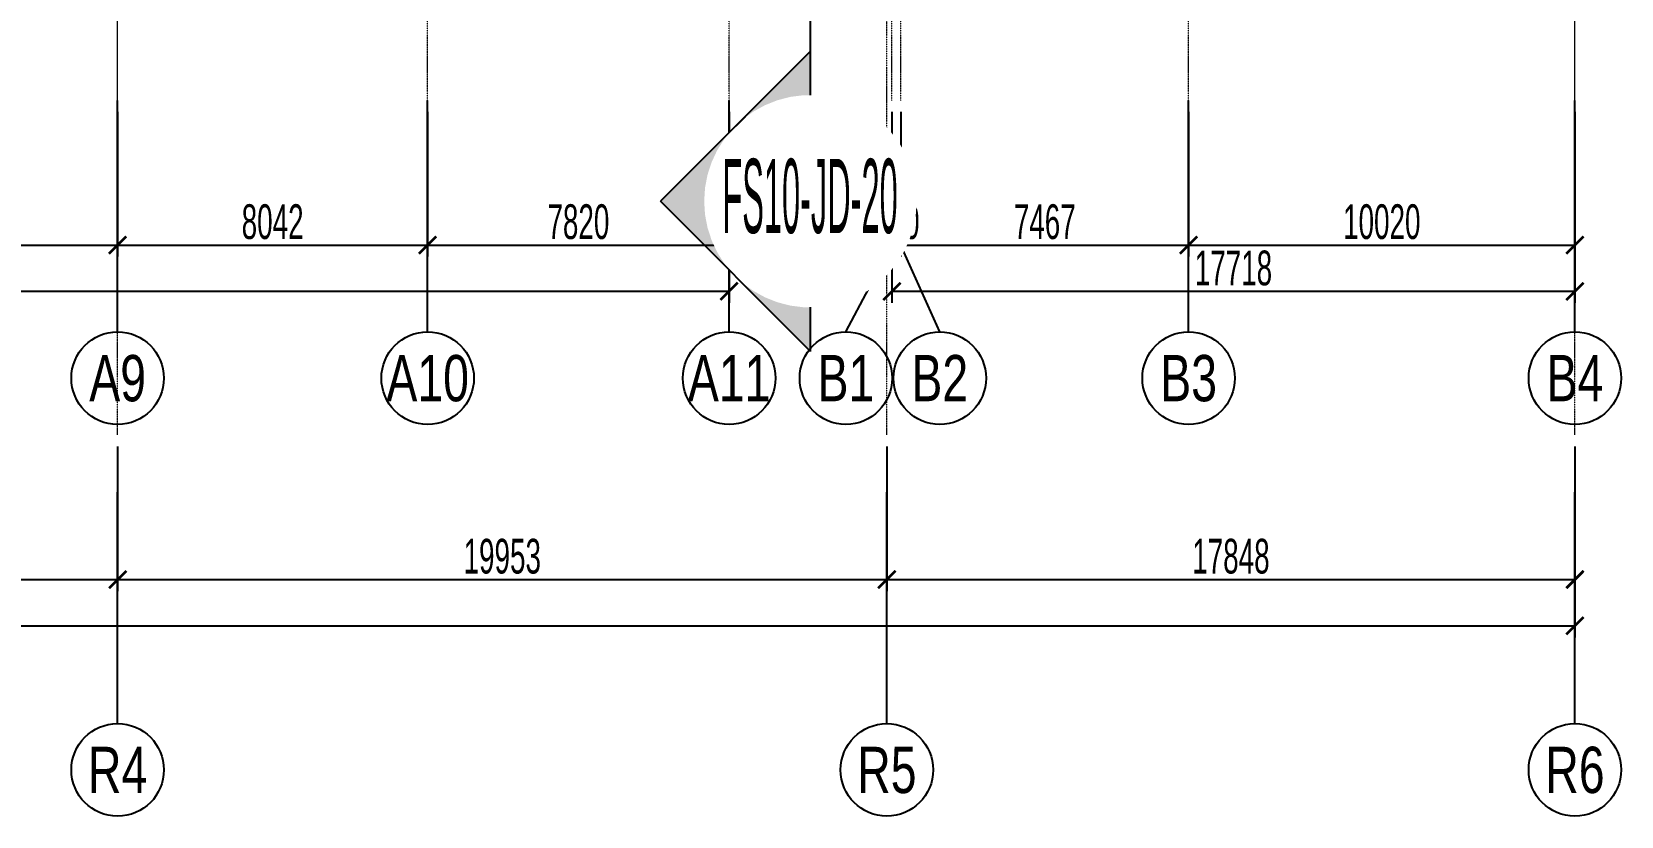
# Model space of a CAD drawing. Extents: x 137748 to 546915, y -417571 to -267079.
# Drawn here: x 223820 to 265048, y -331092 to -310755 of the extents above; entities that cross this region are included whole.
import ezdxf
from ezdxf.enums import TextEntityAlignment as Align

# ---------------------------------------------------------------- set-up
doc = ezdxf.new("R2010")
doc.units = 0
doc.linetypes.add('DASHDOT', pattern=[1, 0.5, -0.25, 0, -0.25])
doc.layers.get('0').update_dxf_attribs({"color": 8})
doc.layers.get('Defpoints').update_dxf_attribs({"color": 8})
doc.layers.add('#标注', color=8, linetype='Continuous')
doc.layers.add('DOTE', color=8, linetype='DASHDOT', lineweight=5)
doc.styles.add('JHZX', font='jrs.shx', dxfattribs={"width": 0.6, "bigfont": 'jhz.shx'})
doc.dimstyles.new('JZBZ-300', dxfattribs={"dimscale": 300, "dimtxt": 3, "dimasz": 1.5, "dimexe": 1, "dimexo": 1, "dimgap": 0.5, "dimtad": 1, "dimdec": 0, "dimdsep": 46, "dimtxsty": 'JHZX', "dimblk1": 'ARCHTICK', "dimblk2": 'ARCHTICK', "dimsah": 1, "dimcen": 0, "dimclrd": 1, "dimclre": 1, "dimclrt": 2, "dimadec": 1, "dimazin": 2, "dimtfac": 1, "dimtdec": 0, "dimtix": 1, "dimtmove": 0, "dimatfit": 3, "dimfxl": 1, "dimtolj": 1, "dimlwd": -1, "dimlwe": -1, "dimarcsym": 1})

# ---------------------------------------------------------------- blocks, each defined once
blk = doc.blocks.new('*U51')
at = {"const_width": 0.5}
for points in [[(4.16, -15.594), (4.16, -10.594)], [(4.16, -15.668), (4.16, -10.668)]]:
    blk.add_lwpolyline(points, dxfattribs=at)
blk.add_wipeout([(5.345, 6), (4.721, 5.921), (4.112, 5.765), (3.527, 5.533), (2.975, 5.23), (2.466, 4.86), (2.008, 4.43), (1.607, 3.945), (1.269, 3.414), (1.002, 2.844), (0.807, 2.246), (0.689, 1.628), (0.65, 1), (0.689, 0.372), (0.807, -0.246), (1.002, -0.844), (1.269, -1.414), (1.607, -1.945), (2.008, -2.43), (2.466, -2.86), (2.975, -3.23), (3.527, -3.533), (4.112, -3.765), (4.721, -3.921), (5.345, -4), (5.974, -4), (6.598, -3.921), (7.208, -3.765), (7.793, -3.533), (8.344, -3.23), (8.853, -2.86), (9.312, -2.43), (9.713, -1.945), (10.05, -1.414), (10.318, -0.844), (10.512, -0.246), (10.63, 0.372), (10.67, 1), (10.63, 1.628), (10.512, 2.246), (10.318, 2.844), (10.05, 3.414), (9.713, 3.945), (9.312, 4.43), (8.853, 4.86), (8.344, 5.23), (7.793, 5.533), (7.208, 5.765), (6.598, 5.921), (5.974, 6)])
h = blk.add_hatch(color=256)
h.paths.add_polyline_path([(5.66, 8.075), (2.122, 4.537), (2.466, 4.86), (2.975, 5.23), (3.527, 5.533), (4.112, 5.765), (4.721, 5.921), (5.345, 6), (5.66, 6)])
h.paths.add_polyline_path([(0.689, 1.628), (0.807, 2.246), (1.002, 2.844), (1.269, 3.414), (1.607, 3.945), (1.974, 4.389), (-1.415, 1), (1.974, -2.389), (1.607, -1.945), (1.269, -1.414), (1.002, -0.844), (0.807, -0.246), (0.689, 0.372), (0.65, 1)])
h.paths.add_polyline_path([(5.66, -4), (5.345, -4), (4.721, -3.921), (4.112, -3.765), (3.527, -3.533), (2.975, -3.23), (2.466, -2.86), (2.122, -2.537), (5.66, -6.075)])
for p, q in [((5.66, 8.075), (-1.415, 1)), ((5.66, 8.075), (5.66, 6)), ((5.66, -6.075), (-1.415, 1)), ((5.66, -4), (5.66, -17.094))]:
    blk.add_line(p, q)
at = {"style": 'JHZX', "width": 0.563875}
blk.add_attdef('DANO.', text='', height=3.5, dxfattribs=at).set_placement((1.507, -0.882), (9.777, -0.882), align=Align.FIT)
blk = doc.blocks.new('_ARCHTICK')
at = {"color": 0, "linetype": 'ByBlock', "const_width": 0.15}
blk.add_lwpolyline([(-0.5, -0.5), (0.5, 0.5)], dxfattribs=at)
blk = doc.blocks.new('*D505')
at = {"layer": '#标注', "color": 8, "linetype": 'ByBlock', "ltscale": 300, "transparency": 16777216}
for p, q in [((171796, -312834), (171796, -317784)), ((241909, -312834), (241909, -317784)), ((171796, -317484), (241909, -317484))]:
    blk.add_line(p, q, dxfattribs=at)
at = {"layer": 'Defpoints', "color": 0, "ltscale": 300, "transparency": 16777216}
for p in [(171796, -312534), (241909, -312534), (241909, -317484)]:
    blk.add_point(p, dxfattribs=at)
at = {"layer": '#标注', "color": 8, "ltscale": 300, "transparency": 16777216, "xscale": 450, "yscale": 450, "zscale": 450, "rotation": 180}
blk.add_blockref('_ARCHTICK', (171796, -317484), dxfattribs=at)
at = {"layer": '#标注', "color": 8, "ltscale": 300, "transparency": 16777216, "xscale": 450, "yscale": 450, "zscale": 450}
blk.add_blockref('_ARCHTICK', (241909, -317484), dxfattribs=at)
at = {"layer": '#标注', "color": 8, "ltscale": 300, "transparency": 16777216, "insert": (206853, -316884), "char_height": 900, "attachment_point": 5, "style": 'JHZX'}
blk.add_mtext('\\A1;70113', dxfattribs=at)
blk = doc.blocks.new('*D497')
at = {"layer": '#标注', "color": 8, "linetype": 'ByBlock', "ltscale": 300, "transparency": 16777216}
for p, q in [((217788, -312834), (217788, -316584)), ((226047, -312834), (226047, -316584)), ((217788, -316284), (226047, -316284))]:
    blk.add_line(p, q, dxfattribs=at)
at = {"layer": 'Defpoints', "color": 0, "ltscale": 300, "transparency": 16777216}
for p in [(217788, -312534), (226047, -312534), (226047, -316284)]:
    blk.add_point(p, dxfattribs=at)
at = {"layer": '#标注', "color": 8, "ltscale": 300, "transparency": 16777216, "xscale": 450, "yscale": 450, "zscale": 450, "rotation": 180}
blk.add_blockref('_ARCHTICK', (217788, -316284), dxfattribs=at)
at = {"layer": '#标注', "color": 8, "ltscale": 300, "transparency": 16777216, "xscale": 450, "yscale": 450, "zscale": 450}
blk.add_blockref('_ARCHTICK', (226047, -316284), dxfattribs=at)
at = {"layer": '#标注', "color": 8, "ltscale": 300, "transparency": 16777216, "insert": (221918, -315684), "char_height": 900, "attachment_point": 5, "style": 'JHZX'}
blk.add_mtext('\\A1;8259', dxfattribs=at)
blk = doc.blocks.new('*D498')
at = {"layer": '#标注', "color": 8, "linetype": 'ByBlock', "ltscale": 300, "transparency": 16777216}
for p, q in [((226047, -312834), (226047, -316584)), ((234089, -312834), (234089, -316584)), ((226047, -316284), (234089, -316284))]:
    blk.add_line(p, q, dxfattribs=at)
at = {"layer": 'Defpoints', "color": 0, "ltscale": 300, "transparency": 16777216}
for p in [(226047, -312534), (234089, -312534), (234089, -316284)]:
    blk.add_point(p, dxfattribs=at)
at = {"layer": '#标注', "color": 8, "ltscale": 300, "transparency": 16777216, "xscale": 450, "yscale": 450, "zscale": 450, "rotation": 180}
blk.add_blockref('_ARCHTICK', (226047, -316284), dxfattribs=at)
at = {"layer": '#标注', "color": 8, "ltscale": 300, "transparency": 16777216, "xscale": 450, "yscale": 450, "zscale": 450}
blk.add_blockref('_ARCHTICK', (234089, -316284), dxfattribs=at)
at = {"layer": '#标注', "color": 8, "ltscale": 300, "transparency": 16777216, "insert": (230068, -315684), "char_height": 900, "attachment_point": 5, "style": 'JHZX'}
blk.add_mtext('\\A1;8042', dxfattribs=at)
blk = doc.blocks.new('*D499')
at = {"layer": '#标注', "color": 8, "linetype": 'ByBlock', "ltscale": 300, "transparency": 16777216}
for p, q in [((234089, -312834), (234089, -316584)), ((241909, -312834), (241909, -316584)), ((234089, -316284), (241909, -316284))]:
    blk.add_line(p, q, dxfattribs=at)
at = {"layer": 'Defpoints', "color": 0, "ltscale": 300, "transparency": 16777216}
for p in [(234089, -312534), (241909, -312534), (241909, -316284)]:
    blk.add_point(p, dxfattribs=at)
at = {"layer": '#标注', "color": 8, "ltscale": 300, "transparency": 16777216, "xscale": 450, "yscale": 450, "zscale": 450, "rotation": 180}
blk.add_blockref('_ARCHTICK', (234089, -316284), dxfattribs=at)
at = {"layer": '#标注', "color": 8, "ltscale": 300, "transparency": 16777216, "xscale": 450, "yscale": 450, "zscale": 450}
blk.add_blockref('_ARCHTICK', (241909, -316284), dxfattribs=at)
at = {"layer": '#标注', "color": 8, "ltscale": 300, "transparency": 16777216, "insert": (237999, -315684), "char_height": 900, "attachment_point": 5, "style": 'JHZX'}
blk.add_mtext('\\A1;7820', dxfattribs=at)
blk = doc.blocks.new('*D500')
at = {"layer": '#标注', "color": 8, "linetype": 'ByBlock', "ltscale": 300, "transparency": 16777216}
for p, q in [((246131, -312834), (246131, -317784)), ((263848, -312834), (263848, -317784)), ((246131, -317484), (263848, -317484))]:
    blk.add_line(p, q, dxfattribs=at)
at = {"layer": 'Defpoints', "color": 0, "ltscale": 300, "transparency": 16777216}
for p in [(246131, -312534), (263848, -312534), (263848, -317484)]:
    blk.add_point(p, dxfattribs=at)
at = {"layer": '#标注', "color": 8, "ltscale": 300, "transparency": 16777216, "xscale": 450, "yscale": 450, "zscale": 450, "rotation": 180}
blk.add_blockref('_ARCHTICK', (246131, -317484), dxfattribs=at)
at = {"layer": '#标注', "color": 8, "ltscale": 300, "transparency": 16777216, "xscale": 450, "yscale": 450, "zscale": 450}
blk.add_blockref('_ARCHTICK', (263848, -317484), dxfattribs=at)
at = {"layer": '#标注', "color": 8, "ltscale": 300, "transparency": 16777216, "insert": (254990, -316884), "char_height": 900, "attachment_point": 5, "style": 'JHZX'}
blk.add_mtext('\\A1;17718', dxfattribs=at)
blk = doc.blocks.new('*D501')
at = {"layer": '#标注', "color": 8, "linetype": 'ByBlock', "ltscale": 300, "transparency": 16777216}
for p, q in [((246131, -312834), (246131, -316584)), ((246361, -312834), (246361, -316584)), ((246131, -316284), (245681, -316284)), ((246131, -316284), (246361, -316284)), ((246361, -316284), (246811, -316284))]:
    blk.add_line(p, q, dxfattribs=at)
at = {"layer": 'Defpoints', "color": 0, "ltscale": 300, "transparency": 16777216}
for p in [(246131, -312534), (246361, -312534), (246361, -316284)]:
    blk.add_point(p, dxfattribs=at)
at = {"layer": '#标注', "color": 8, "ltscale": 300, "transparency": 16777216, "xscale": 450, "yscale": 450, "zscale": 450}
blk.add_blockref('_ARCHTICK', (246131, -316284), dxfattribs=at)
at = {"layer": '#标注', "color": 8, "ltscale": 300, "transparency": 16777216, "xscale": 450, "yscale": 450, "zscale": 450, "rotation": 180}
blk.add_blockref('_ARCHTICK', (246361, -316284), dxfattribs=at)
at = {"layer": '#标注', "color": 8, "ltscale": 300, "transparency": 16777216, "insert": (246246, -315684), "char_height": 900, "attachment_point": 5, "style": 'JHZX'}
blk.add_mtext('\\A1;230', dxfattribs=at)
blk = doc.blocks.new('*D502')
at = {"layer": '#标注', "color": 8, "linetype": 'ByBlock', "ltscale": 300, "transparency": 16777216}
for p, q in [((246361, -312834), (246361, -316584)), ((253828, -312834), (253828, -316584)), ((246361, -316284), (253828, -316284))]:
    blk.add_line(p, q, dxfattribs=at)
at = {"layer": 'Defpoints', "color": 0, "ltscale": 300, "transparency": 16777216}
for p in [(246361, -312534), (253828, -312534), (253828, -316284)]:
    blk.add_point(p, dxfattribs=at)
at = {"layer": '#标注', "color": 8, "ltscale": 300, "transparency": 16777216, "xscale": 450, "yscale": 450, "zscale": 450, "rotation": 180}
blk.add_blockref('_ARCHTICK', (246361, -316284), dxfattribs=at)
at = {"layer": '#标注', "color": 8, "ltscale": 300, "transparency": 16777216, "xscale": 450, "yscale": 450, "zscale": 450}
blk.add_blockref('_ARCHTICK', (253828, -316284), dxfattribs=at)
at = {"layer": '#标注', "color": 8, "ltscale": 300, "transparency": 16777216, "insert": (250095, -315684), "char_height": 900, "attachment_point": 5, "style": 'JHZX'}
blk.add_mtext('\\A1;7467', dxfattribs=at)
blk = doc.blocks.new('*D503')
at = {"layer": '#标注', "color": 8, "linetype": 'ByBlock', "ltscale": 300, "transparency": 16777216}
for p, q in [((253828, -312834), (253828, -316584)), ((263848, -312834), (263848, -316584)), ((253828, -316284), (263848, -316284))]:
    blk.add_line(p, q, dxfattribs=at)
at = {"layer": 'Defpoints', "color": 0, "ltscale": 300, "transparency": 16777216}
for p in [(253828, -312534), (263848, -312534), (263848, -316284)]:
    blk.add_point(p, dxfattribs=at)
at = {"layer": '#标注', "color": 8, "ltscale": 300, "transparency": 16777216, "xscale": 450, "yscale": 450, "zscale": 450, "rotation": 180}
blk.add_blockref('_ARCHTICK', (253828, -316284), dxfattribs=at)
at = {"layer": '#标注', "color": 8, "ltscale": 300, "transparency": 16777216, "xscale": 450, "yscale": 450, "zscale": 450}
blk.add_blockref('_ARCHTICK', (263848, -316284), dxfattribs=at)
at = {"layer": '#标注', "color": 8, "ltscale": 300, "transparency": 16777216, "insert": (258838, -315684), "char_height": 900, "attachment_point": 5, "style": 'JHZX'}
blk.add_mtext('\\A1;10020', dxfattribs=at)
blk = doc.blocks.new('*D504')
at = {"layer": '#标注', "color": 8, "linetype": 'ByBlock', "ltscale": 300, "transparency": 16777216}
for p, q in [((167986, -321507), (167986, -326457)), ((263848, -321507), (263848, -326457)), ((167986, -326157), (263848, -326157))]:
    blk.add_line(p, q, dxfattribs=at)
at = {"layer": 'Defpoints', "color": 0, "ltscale": 300, "transparency": 16777216}
for p in [(167986, -321207), (263848, -321207), (263848, -326157)]:
    blk.add_point(p, dxfattribs=at)
at = {"layer": '#标注', "color": 8, "ltscale": 300, "transparency": 16777216, "xscale": 450, "yscale": 450, "zscale": 450, "rotation": 180}
blk.add_blockref('_ARCHTICK', (167986, -326157), dxfattribs=at)
at = {"layer": '#标注', "color": 8, "ltscale": 300, "transparency": 16777216, "xscale": 450, "yscale": 450, "zscale": 450}
blk.add_blockref('_ARCHTICK', (263848, -326157), dxfattribs=at)
at = {"layer": '#标注', "color": 8, "ltscale": 300, "transparency": 16777216, "insert": (215917, -325557), "char_height": 900, "attachment_point": 5, "style": 'JHZX'}
blk.add_mtext('\\A1;95863', dxfattribs=at)
blk = doc.blocks.new('*D492')
at = {"layer": '#标注', "color": 8, "linetype": 'ByBlock', "ltscale": 300, "transparency": 16777216}
for p, q in [((207008, -321507), (207008, -325257)), ((226047, -321507), (226047, -325257)), ((207008, -324957), (226047, -324957))]:
    blk.add_line(p, q, dxfattribs=at)
at = {"layer": 'Defpoints', "color": 0, "ltscale": 300, "transparency": 16777216}
for p in [(207008, -321207), (226047, -321207), (226047, -324957)]:
    blk.add_point(p, dxfattribs=at)
at = {"layer": '#标注', "color": 8, "ltscale": 300, "transparency": 16777216, "xscale": 450, "yscale": 450, "zscale": 450, "rotation": 180}
blk.add_blockref('_ARCHTICK', (207008, -324957), dxfattribs=at)
at = {"layer": '#标注', "color": 8, "ltscale": 300, "transparency": 16777216, "xscale": 450, "yscale": 450, "zscale": 450}
blk.add_blockref('_ARCHTICK', (226047, -324957), dxfattribs=at)
at = {"layer": '#标注', "color": 8, "ltscale": 300, "transparency": 16777216, "insert": (216528, -324357), "char_height": 900, "attachment_point": 5, "style": 'JHZX'}
blk.add_mtext('\\A1;19039', dxfattribs=at)
blk = doc.blocks.new('*D493')
at = {"layer": '#标注', "color": 8, "linetype": 'ByBlock', "ltscale": 300, "transparency": 16777216}
for p, q in [((226047, -321507), (226047, -325257)), ((246001, -321507), (246001, -325257)), ((226047, -324957), (246001, -324957))]:
    blk.add_line(p, q, dxfattribs=at)
at = {"layer": 'Defpoints', "color": 0, "ltscale": 300, "transparency": 16777216}
for p in [(226047, -321207), (246001, -321207), (246001, -324957)]:
    blk.add_point(p, dxfattribs=at)
at = {"layer": '#标注', "color": 8, "ltscale": 300, "transparency": 16777216, "xscale": 450, "yscale": 450, "zscale": 450, "rotation": 180}
blk.add_blockref('_ARCHTICK', (226047, -324957), dxfattribs=at)
at = {"layer": '#标注', "color": 8, "ltscale": 300, "transparency": 16777216, "xscale": 450, "yscale": 450, "zscale": 450}
blk.add_blockref('_ARCHTICK', (246001, -324957), dxfattribs=at)
at = {"layer": '#标注', "color": 8, "ltscale": 300, "transparency": 16777216, "insert": (236024, -324357), "char_height": 900, "attachment_point": 5, "style": 'JHZX'}
blk.add_mtext('\\A1;19953', dxfattribs=at)
blk = doc.blocks.new('*D494')
at = {"layer": '#标注', "color": 8, "linetype": 'ByBlock', "ltscale": 300, "transparency": 16777216}
for p, q in [((246001, -321507), (246001, -325257)), ((263848, -321507), (263848, -325257)), ((246001, -324957), (263848, -324957))]:
    blk.add_line(p, q, dxfattribs=at)
at = {"layer": 'Defpoints', "color": 0, "ltscale": 300, "transparency": 16777216}
for p in [(246001, -321207), (263848, -321207), (263848, -324957)]:
    blk.add_point(p, dxfattribs=at)
at = {"layer": '#标注', "color": 8, "ltscale": 300, "transparency": 16777216, "xscale": 450, "yscale": 450, "zscale": 450, "rotation": 180}
blk.add_blockref('_ARCHTICK', (246001, -324957), dxfattribs=at)
at = {"layer": '#标注', "color": 8, "ltscale": 300, "transparency": 16777216, "xscale": 450, "yscale": 450, "zscale": 450}
blk.add_blockref('_ARCHTICK', (263848, -324957), dxfattribs=at)
at = {"layer": '#标注', "color": 8, "ltscale": 300, "transparency": 16777216, "insert": (254925, -324357), "char_height": 900, "attachment_point": 5, "style": 'JHZX'}
blk.add_mtext('\\A1;17848', dxfattribs=at)
blk = doc.blocks.new('*U364')
blk.add_line((0, -20), (0, 0))
blk.add_circle((0, -24), 4)
at = {"style": 'JHZX', "width": 0.75}
blk.add_attdef('AXES', text='', height=4, dxfattribs=at).set_placement((0, -24), align=Align.MIDDLE_CENTER)
blk = doc.blocks.new('*U125')
blk.add_line((0, -20), (0, -20))
blk.add_circle((0, -24), 4)
at = {"style": 'JHZX', "width": 0.75}
blk.add_attdef('AXES', text='', height=4, dxfattribs=at).set_placement((0, -24), align=Align.MIDDLE_CENTER)

msp = doc.modelspace()

# ---------------------------------------------------------------- linework, layer by layer
at = {"layer": '#标注', "ltscale": 300}
for points in [[(244938.8, -318534.5), (246130.9, -316284.5)], [(247372.8, -318534.5), (246361.3, -316284.5)]]:
    msp.add_lwpolyline(points, dxfattribs=at)
at = {"layer": 'DOTE'}
for p, q in [((226047.3, -321207), (226047.3, -310106)), ((226047.3, -312534.5), (226047.3, -310106)), ((234089.1, -312534.5), (234089.1, -310106)), ((241909.5, -312534.5), (241909.5, -310106)), ((246000.7, -321207), (246000.7, -310106)), ((246130.9, -312534.5), (246130.9, -310106)), ((246361.3, -312534.5), (246361.3, -310106)), ((253828, -312534.5), (253828, -310106)), ((263848.5, -321207), (263848.5, -310106)), ((263848.5, -312534.5), (263848.5, -310106))]:
    msp.add_line(p, q, dxfattribs=at)

# ---------------------------------------------------------------- block references
at = {"layer": '#标注', "xscale": 300, "yscale": 300, "zscale": 300}
for name, p, values in [('*U364', (226047.3, -312534.5), {'AXES': 'A9'}), ('*U364', (234089.1, -312534.5), {'AXES': 'A10'}), ('*U364', (241909.5, -312534.5), {'AXES': 'A11'}), ('*U364', (253828, -312534.5), {'AXES': 'B3'}), ('*U364', (263848.5, -312534.5), {'AXES': 'B4'}), ('*U125', (244938.8, -312534.5), {'AXES': 'B1'}), ('*U125', (247372.8, -312534.5), {'AXES': 'B2'}), ('*U364', (226047.3, -322692.1), {'AXES': 'R4'}), ('*U364', (246000.7, -322692.1), {'AXES': 'R5'}), ('*U364', (263848.5, -322692.1), {'AXES': 'R6'})]:
    msp.add_blockref(name, p, dxfattribs=at).add_auto_attribs(values)

# ---------------------------------------------------------------- dimensions: what is measured, and where the dimension line sits
at = {"layer": '#标注', "ltscale": 300}
for p1, p2, distance, picture, middle in [((171796.4, -312534.5), (241909.5, -312534.5), -4950, '*D505', (206852.9, -316884.5)), ((217788.1, -312534.5), (226047.3, -312534.5), -3750, '*D497', (221917.7, -315684.5)), ((226047.3, -312534.5), (234089.1, -312534.5), -3750, '*D498', (230068.2, -315684.5)), ((234089.1, -312534.5), (241909.5, -312534.5), -3750, '*D499', (237999.3, -315684.5)), ((246130.9, -312534.5), (246361.3, -312534.5), -3750, '*D501', (246246.1, -315684.5)), ((246130.9, -312534.5), (263848.5, -312534.5), -4950, '*D500', (254989.7, -316884.5)), ((246361.3, -312534.5), (253828, -312534.5), -3750, '*D502', (250094.7, -315684.5)), ((253828.0037, -312534.4541), (263848.4864, -312534.4541), -3750, '*D503', (258838.245, -315684.4541)), ((167985.8, -321207), (263848.5, -321207), -4950, '*D504', (215917.2, -325557)), ((207008.1, -321207), (226047.3, -321207), -3750, '*D492', (216527.7, -324357)), ((226047.3, -321207), (246000.7, -321207), -3750, '*D493', (236024, -324357)), ((246000.7, -321207), (263848.5, -321207), -3750, '*D494', (254924.6, -324357))]:
    dim = msp.add_aligned_dim(p1=p1, p2=p2, distance=distance, dimstyle='JZBZ-300', override={"dimclrd": 8, "dimclre": 8, "dimclrt": 8, "dimfxl": 100}, dxfattribs=at)
    dim.commit()
    dim.dimension.update_dxf_attribs({"geometry": picture, "text_midpoint": middle})

# ---------------------------------------------------------------- next in the draw order: block references
at = {"layer": '#标注'}
ref = msp.add_blockref('*U51', (240904.4, -314598.5), dxfattribs=dict(at, xscale=-550, yscale=550, zscale=550, rotation=180))
ref.add_attrib('DANO.', 'FS10-JD-20', dxfattribs={"layer": '0', "height": 1925, "style": 'JHZX', "width": 0.251883}).set_placement((241733, -315974), (246281.6, -315974), align=Align.FIT)

doc.saveas('drawing.dxf')
